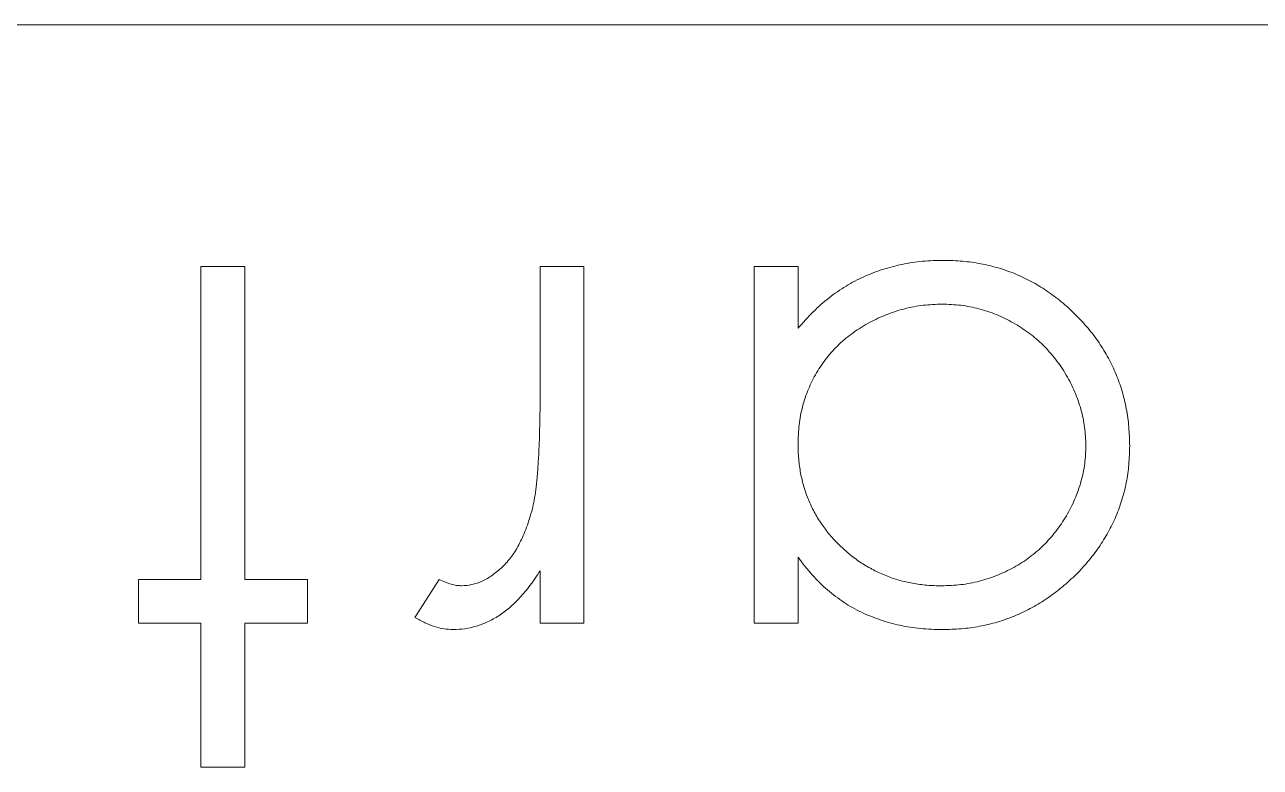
# Model space of a CAD drawing. Header units: millimetres. Extents: x 0 to 276, y 0 to 293.
# Drawn here: x 99.05 to 107.91, y 187.68 to 193 of the extents above; entities that cross this region are included whole.
import ezdxf

# ---------------------------------------------------------------- set-up
doc = ezdxf.new("R2010")
doc.units = ezdxf.units.MM

msp = doc.modelspace()

# ---------------------------------------------------------------- linework, layer by layer
at = {"color": 1, "linetype": 'Continuous', "lineweight": 0}
msp.add_line((3, 193), (273, 193), dxfattribs=at)
at = {"color": 18, "linetype": 'Continuous', "lineweight": 15, "true_color": 0x000000}
for p, q in [((100.3159, 191.2659), (100.63, 191.2659)), ((100.3159, 189.0223), (100.3159, 191.2659)), ((100.3159, 191.2659), (100.63, 191.2659)), ((100.3159, 189.0223), (100.3159, 191.2659)), ((100.3159, 191.2659), (100.63, 191.2659)), ((100.3159, 189.0223), (100.3159, 191.2659)), ((100.3159, 191.2659), (100.63, 191.2659)), ((100.3159, 189.0223), (100.3159, 191.2659)), ((100.63, 191.2659), (100.63, 189.0223)), ((100.63, 191.2659), (100.63, 189.0223)), ((100.63, 191.2659), (100.63, 189.0223)), ((100.63, 191.2659), (100.63, 189.0223)), ((102.748, 190.4063), (102.748, 191.2659)), ((102.748, 191.2659), (103.0621, 191.2659)), ((102.748, 190.4063), (102.748, 191.2659)), ((102.748, 191.2659), (103.0621, 191.2659)), ((102.748, 190.4063), (102.748, 191.2659)), ((102.748, 191.2659), (103.0621, 191.2659)), ((102.748, 190.4063), (102.748, 191.2659)), ((102.748, 191.2659), (103.0621, 191.2659)), ((103.0621, 191.2659), (103.0621, 188.7082)), ((103.0621, 191.2659), (103.0621, 188.7082)), ((103.0621, 191.2659), (103.0621, 188.7082)), ((103.0621, 191.2659), (103.0621, 188.7082)), ((104.2826, 191.2659), (104.5967, 191.2659)), ((104.2826, 188.7082), (104.2826, 191.2659)), ((104.2826, 191.2659), (104.5967, 191.2659)), ((104.2826, 188.7082), (104.2826, 191.2659)), ((104.2826, 191.2659), (104.5967, 191.2659)), ((104.2826, 188.7082), (104.2826, 191.2659)), ((104.2826, 191.2659), (104.5967, 191.2659)), ((104.2826, 188.7082), (104.2826, 191.2659)), ((104.5967, 191.2659), (104.5967, 190.8234)), ((104.5967, 191.2659), (104.5967, 190.8234)), ((104.5967, 191.2659), (104.5967, 190.8234)), ((104.5967, 191.2659), (104.5967, 190.8234)), ((104.5967, 189.1814), (104.5967, 188.7082)), ((104.5967, 189.1814), (104.5967, 188.7082)), ((104.5967, 189.1814), (104.5967, 188.7082)), ((104.5967, 189.1814), (104.5967, 188.7082)), ((102.748, 188.7082), (102.748, 189.0847)), ((102.748, 188.7082), (102.748, 189.0847)), ((102.748, 188.7082), (102.748, 189.0847)), ((102.748, 188.7082), (102.748, 189.0847)), ((99.8672, 189.0223), (100.3159, 189.0223)), ((99.8672, 188.7082), (99.8672, 189.0223)), ((99.8672, 189.0223), (100.3159, 189.0223)), ((99.8672, 188.7082), (99.8672, 189.0223)), ((99.8672, 189.0223), (100.3159, 189.0223)), ((99.8672, 188.7082), (99.8672, 189.0223)), ((99.8672, 189.0223), (100.3159, 189.0223)), ((99.8672, 188.7082), (99.8672, 189.0223)), ((100.63, 189.0223), (101.0787, 189.0223)), ((100.63, 189.0223), (101.0787, 189.0223)), ((100.63, 189.0223), (101.0787, 189.0223)), ((100.63, 189.0223), (101.0787, 189.0223)), ((101.0787, 189.0223), (101.0787, 188.7082)), ((101.0787, 189.0223), (101.0787, 188.7082)), ((101.0787, 189.0223), (101.0787, 188.7082)), ((101.0787, 189.0223), (101.0787, 188.7082)), ((101.8505, 188.7509), (102.023, 189.023)), ((101.8505, 188.7509), (102.023, 189.023)), ((101.8505, 188.7509), (102.023, 189.023)), ((101.8505, 188.7509), (102.023, 189.023)), ((100.3159, 188.7082), (99.8672, 188.7082)), ((100.3159, 188.7082), (99.8672, 188.7082)), ((100.3159, 188.7082), (99.8672, 188.7082)), ((100.3159, 188.7082), (99.8672, 188.7082)), ((100.3159, 187.6761), (100.3159, 188.7082)), ((100.3159, 187.6761), (100.3159, 188.7082)), ((100.3159, 187.6761), (100.3159, 188.7082)), ((100.3159, 187.6761), (100.3159, 188.7082)), ((100.63, 188.7082), (100.63, 187.6761)), ((101.0787, 188.7082), (100.63, 188.7082)), ((100.63, 188.7082), (100.63, 187.6761)), ((101.0787, 188.7082), (100.63, 188.7082)), ((100.63, 188.7082), (100.63, 187.6761)), ((101.0787, 188.7082), (100.63, 188.7082)), ((100.63, 188.7082), (100.63, 187.6761)), ((101.0787, 188.7082), (100.63, 188.7082)), ((103.0621, 188.7082), (102.748, 188.7082)), ((103.0621, 188.7082), (102.748, 188.7082)), ((103.0621, 188.7082), (102.748, 188.7082)), ((103.0621, 188.7082), (102.748, 188.7082)), ((104.5967, 188.7082), (104.2826, 188.7082)), ((104.5967, 188.7082), (104.2826, 188.7082)), ((104.5967, 188.7082), (104.2826, 188.7082)), ((104.5967, 188.7082), (104.2826, 188.7082)), ((100.63, 187.6761), (100.3159, 187.6761)), ((100.63, 187.6761), (100.3159, 187.6761)), ((100.63, 187.6761), (100.3159, 187.6761)), ((100.63, 187.6761), (100.3159, 187.6761))]:
    msp.add_line(p, q, dxfattribs=at)
for points, knots in [([(104.5967, 190.8234), (104.6321, 190.8635), (104.7012, 190.9416), (104.8167, 191.0437), (104.939, 191.1281), (105.0677, 191.1962), (105.2026, 191.2474), (105.3435, 191.2838), (105.4903, 191.3072), (105.5905, 191.3095), (105.6413, 191.3107)], [0, 0, 0, 0, 0.134298, 0.262085, 0.38627, 0.507165, 0.6273, 0.748145, 0.87237, 1, 1, 1, 1]), ([(104.5967, 190.8234), (104.6321, 190.8635), (104.7012, 190.9416), (104.8167, 191.0437), (104.939, 191.1281), (105.0677, 191.1962), (105.2026, 191.2474), (105.3435, 191.2838), (105.4903, 191.3072), (105.5905, 191.3095), (105.6413, 191.3107)], [0, 0, 0, 0, 0.134298, 0.262085, 0.38627, 0.507165, 0.6273, 0.748145, 0.87237, 1, 1, 1, 1]), ([(104.5967, 190.8234), (104.6321, 190.8635), (104.7012, 190.9416), (104.8167, 191.0437), (104.939, 191.1281), (105.0677, 191.1962), (105.2026, 191.2474), (105.3435, 191.2838), (105.4903, 191.3072), (105.5905, 191.3095), (105.6413, 191.3107)], [0, 0, 0, 0, 0.134298, 0.262085, 0.38627, 0.507165, 0.6273, 0.748145, 0.87237, 1, 1, 1, 1]), ([(104.5967, 190.8234), (104.6321, 190.8635), (104.7012, 190.9416), (104.8167, 191.0437), (104.939, 191.1281), (105.0677, 191.1962), (105.2026, 191.2474), (105.3435, 191.2838), (105.4903, 191.3072), (105.5905, 191.3095), (105.6413, 191.3107)], [0, 0, 0, 0, 0.134298, 0.262085, 0.38627, 0.507165, 0.6273, 0.748145, 0.87237, 1, 1, 1, 1]), ([(105.6413, 191.3107), (105.6865, 191.3095), (105.7756, 191.3071), (105.9066, 191.2883), (106.0327, 191.2582), (106.154, 191.2163), (106.2697, 191.1607), (106.3807, 191.0942), (106.4866, 191.0149), (106.5857, 190.9243), (106.6769, 190.8259), (106.7569, 190.721), (106.8237, 190.61), (106.8795, 190.4942), (106.9225, 190.3729), (106.9525, 190.2464), (106.9712, 190.1149), (106.9736, 190.0254), (106.9749, 189.98)], [0, 0, 0, 0, 0.06462, 0.127433, 0.189004, 0.24993, 0.310668, 0.372329, 0.434939, 0.499576, 0.564191, 0.626735, 0.688109, 0.749294, 0.810331, 0.871901, 0.935046, 1, 1, 1, 1]), ([(105.6413, 191.3107), (105.6865, 191.3095), (105.7756, 191.3071), (105.9066, 191.2883), (106.0327, 191.2582), (106.154, 191.2163), (106.2697, 191.1607), (106.3807, 191.0942), (106.4866, 191.0149), (106.5857, 190.9243), (106.6769, 190.8259), (106.7569, 190.721), (106.8237, 190.61), (106.8795, 190.4942), (106.9225, 190.3729), (106.9525, 190.2464), (106.9712, 190.1149), (106.9736, 190.0254), (106.9749, 189.98)], [0, 0, 0, 0, 0.06462, 0.127433, 0.189004, 0.24993, 0.310668, 0.372329, 0.434939, 0.499576, 0.564191, 0.626735, 0.688109, 0.749294, 0.810331, 0.871901, 0.935046, 1, 1, 1, 1]), ([(105.6413, 191.3107), (105.6865, 191.3095), (105.7756, 191.3071), (105.9066, 191.2883), (106.0327, 191.2582), (106.154, 191.2163), (106.2697, 191.1607), (106.3807, 191.0942), (106.4866, 191.0149), (106.5857, 190.9243), (106.6769, 190.8259), (106.7569, 190.721), (106.8237, 190.61), (106.8795, 190.4942), (106.9225, 190.3729), (106.9525, 190.2464), (106.9712, 190.1149), (106.9736, 190.0254), (106.9749, 189.98)], [0, 0, 0, 0, 0.06462, 0.127433, 0.189004, 0.24993, 0.310668, 0.372329, 0.434939, 0.499576, 0.564191, 0.626735, 0.688109, 0.749294, 0.810331, 0.871901, 0.935046, 1, 1, 1, 1]), ([(105.6413, 191.3107), (105.6865, 191.3095), (105.7756, 191.3071), (105.9066, 191.2883), (106.0327, 191.2582), (106.154, 191.2163), (106.2697, 191.1607), (106.3807, 191.0942), (106.4866, 191.0149), (106.5857, 190.9243), (106.6769, 190.8259), (106.7569, 190.721), (106.8237, 190.61), (106.8795, 190.4942), (106.9225, 190.3729), (106.9525, 190.2464), (106.9712, 190.1149), (106.9736, 190.0254), (106.9749, 189.98)], [0, 0, 0, 0, 0.06462, 0.127433, 0.189004, 0.24993, 0.310668, 0.372329, 0.434939, 0.499576, 0.564191, 0.626735, 0.688109, 0.749294, 0.810331, 0.871901, 0.935046, 1, 1, 1, 1]), ([(105.6301, 190.9966), (105.5847, 190.995), (105.4943, 190.9917), (105.3609, 190.9664), (105.2314, 190.9246), (105.1076, 190.8667), (104.9923, 190.795), (104.8888, 190.7109), (104.8012, 190.6132), (104.727, 190.5059), (104.6689, 190.3882), (104.6265, 190.2628), (104.6014, 190.1299), (104.5983, 190.039), (104.5967, 189.9926)], [0, 0, 0, 0, 0.084802, 0.168664, 0.252552, 0.33824, 0.423103, 0.505556, 0.586176, 0.667136, 0.748499, 0.830452, 0.913456, 1, 1, 1, 1]), ([(105.6301, 190.9966), (105.5847, 190.995), (105.4943, 190.9917), (105.3609, 190.9664), (105.2314, 190.9246), (105.1076, 190.8667), (104.9923, 190.795), (104.8888, 190.7109), (104.8012, 190.6132), (104.727, 190.5059), (104.6689, 190.3882), (104.6265, 190.2628), (104.6014, 190.1299), (104.5983, 190.039), (104.5967, 189.9926)], [0, 0, 0, 0, 0.084802, 0.168664, 0.252552, 0.33824, 0.423103, 0.505556, 0.586176, 0.667136, 0.748499, 0.830452, 0.913456, 1, 1, 1, 1]), ([(105.6301, 190.9966), (105.5847, 190.995), (105.4943, 190.9917), (105.3609, 190.9664), (105.2314, 190.9246), (105.1076, 190.8667), (104.9923, 190.795), (104.8888, 190.7109), (104.8012, 190.6132), (104.727, 190.5059), (104.6689, 190.3882), (104.6265, 190.2628), (104.6014, 190.1299), (104.5983, 190.039), (104.5967, 189.9926)], [0, 0, 0, 0, 0.084802, 0.168664, 0.252552, 0.33824, 0.423103, 0.505556, 0.586176, 0.667136, 0.748499, 0.830452, 0.913456, 1, 1, 1, 1]), ([(105.6301, 190.9966), (105.5847, 190.995), (105.4943, 190.9917), (105.3609, 190.9664), (105.2314, 190.9246), (105.1076, 190.8667), (104.9923, 190.795), (104.8888, 190.7109), (104.8012, 190.6132), (104.727, 190.5059), (104.6689, 190.3882), (104.6265, 190.2628), (104.6014, 190.1299), (104.5983, 190.039), (104.5967, 189.9926)], [0, 0, 0, 0, 0.084802, 0.168664, 0.252552, 0.33824, 0.423103, 0.505556, 0.586176, 0.667136, 0.748499, 0.830452, 0.913456, 1, 1, 1, 1]), ([(106.6608, 189.9835), (106.6589, 190.0271), (106.6552, 190.1141), (106.6284, 190.2431), (106.5836, 190.3687), (106.5223, 190.49), (106.4456, 190.6026), (106.3567, 190.7043), (106.2548, 190.7918), (106.1419, 190.865), (106.0213, 190.9242), (105.8944, 190.9654), (105.7637, 190.992), (105.6749, 190.9951), (105.6301, 190.9966)], [0, 0, 0, 0, 0.081589, 0.162859, 0.245484, 0.330807, 0.416493, 0.499893, 0.583048, 0.667158, 0.751312, 0.833785, 0.916256, 1, 1, 1, 1]), ([(106.6608, 189.9835), (106.6589, 190.0271), (106.6552, 190.1141), (106.6284, 190.2431), (106.5836, 190.3687), (106.5223, 190.49), (106.4456, 190.6026), (106.3567, 190.7043), (106.2548, 190.7918), (106.1419, 190.865), (106.0213, 190.9242), (105.8944, 190.9654), (105.7637, 190.992), (105.6749, 190.9951), (105.6301, 190.9966)], [0, 0, 0, 0, 0.081589, 0.162859, 0.245484, 0.330807, 0.416493, 0.499893, 0.583048, 0.667158, 0.751312, 0.833785, 0.916256, 1, 1, 1, 1]), ([(106.6608, 189.9835), (106.6589, 190.0271), (106.6552, 190.1141), (106.6284, 190.2431), (106.5836, 190.3687), (106.5223, 190.49), (106.4456, 190.6026), (106.3567, 190.7043), (106.2548, 190.7918), (106.1419, 190.865), (106.0213, 190.9242), (105.8944, 190.9654), (105.7637, 190.992), (105.6749, 190.9951), (105.6301, 190.9966)], [0, 0, 0, 0, 0.081589, 0.162859, 0.245484, 0.330807, 0.416493, 0.499893, 0.583048, 0.667158, 0.751312, 0.833785, 0.916256, 1, 1, 1, 1]), ([(106.6608, 189.9835), (106.6589, 190.0271), (106.6552, 190.1141), (106.6284, 190.2431), (106.5836, 190.3687), (106.5223, 190.49), (106.4456, 190.6026), (106.3567, 190.7043), (106.2548, 190.7918), (106.1419, 190.865), (106.0213, 190.9242), (105.8944, 190.9654), (105.7637, 190.992), (105.6749, 190.9951), (105.6301, 190.9966)], [0, 0, 0, 0, 0.081589, 0.162859, 0.245484, 0.330807, 0.416493, 0.499893, 0.583048, 0.667158, 0.751312, 0.833785, 0.916256, 1, 1, 1, 1]), ([(102.6919, 189.5285), (102.6966, 189.5487), (102.7071, 189.5937), (102.7173, 189.669), (102.7273, 189.758), (102.7344, 189.861), (102.741, 189.9776), (102.7447, 190.108), (102.7478, 190.2525), (102.7479, 190.3535), (102.748, 190.4063)], [0, 0, 0, 0, 0.070855, 0.156938, 0.2586, 0.375891, 0.508166, 0.656238, 0.820177, 1, 1, 1, 1]), ([(102.6919, 189.5285), (102.6966, 189.5487), (102.7071, 189.5937), (102.7173, 189.669), (102.7273, 189.758), (102.7344, 189.861), (102.741, 189.9776), (102.7447, 190.108), (102.7478, 190.2525), (102.7479, 190.3535), (102.748, 190.4063)], [0, 0, 0, 0, 0.070855, 0.156938, 0.2586, 0.375891, 0.508166, 0.656238, 0.820177, 1, 1, 1, 1]), ([(102.6919, 189.5285), (102.6966, 189.5487), (102.7071, 189.5937), (102.7173, 189.669), (102.7273, 189.758), (102.7344, 189.861), (102.741, 189.9776), (102.7447, 190.108), (102.7478, 190.2525), (102.7479, 190.3535), (102.748, 190.4063)], [0, 0, 0, 0, 0.070855, 0.156938, 0.2586, 0.375891, 0.508166, 0.656238, 0.820177, 1, 1, 1, 1]), ([(102.6919, 189.5285), (102.6966, 189.5487), (102.7071, 189.5937), (102.7173, 189.669), (102.7273, 189.758), (102.7344, 189.861), (102.741, 189.9776), (102.7447, 190.108), (102.7478, 190.2525), (102.7479, 190.3535), (102.748, 190.4063)], [0, 0, 0, 0, 0.070855, 0.156938, 0.2586, 0.375891, 0.508166, 0.656238, 0.820177, 1, 1, 1, 1]), ([(104.5967, 189.9926), (104.5976, 189.9573), (104.5995, 189.8877), (104.6139, 189.7856), (104.6369, 189.6879), (104.6693, 189.5944), (104.7117, 189.5058), (104.763, 189.4213), (104.8239, 189.3415), (104.8935, 189.2673), (104.9696, 189.1997), (105.0502, 189.1393), (105.1362, 189.0897), (105.2261, 189.0487), (105.3201, 189.016), (105.419, 188.9943), (105.5217, 188.9793), (105.5917, 188.978), (105.6273, 188.9774)], [0, 0, 0, 0, 0.065634, 0.129188, 0.191219, 0.251913, 0.312507, 0.373494, 0.435152, 0.498741, 0.562095, 0.624187, 0.685476, 0.746097, 0.807612, 0.869967, 0.933951, 1, 1, 1, 1]), ([(104.5967, 189.9926), (104.5976, 189.9573), (104.5995, 189.8877), (104.6139, 189.7856), (104.6369, 189.6879), (104.6693, 189.5944), (104.7117, 189.5058), (104.763, 189.4213), (104.8239, 189.3415), (104.8935, 189.2673), (104.9696, 189.1997), (105.0502, 189.1393), (105.1362, 189.0897), (105.2261, 189.0487), (105.3201, 189.016), (105.419, 188.9943), (105.5217, 188.9793), (105.5917, 188.978), (105.6273, 188.9774)], [0, 0, 0, 0, 0.065634, 0.129188, 0.191219, 0.251913, 0.312507, 0.373494, 0.435152, 0.498741, 0.562095, 0.624187, 0.685476, 0.746097, 0.807612, 0.869967, 0.933951, 1, 1, 1, 1]), ([(104.5967, 189.9926), (104.5976, 189.9573), (104.5995, 189.8877), (104.6139, 189.7856), (104.6369, 189.6879), (104.6693, 189.5944), (104.7117, 189.5058), (104.763, 189.4213), (104.8239, 189.3415), (104.8935, 189.2673), (104.9696, 189.1997), (105.0502, 189.1393), (105.1362, 189.0897), (105.2261, 189.0487), (105.3201, 189.016), (105.419, 188.9943), (105.5217, 188.9793), (105.5917, 188.978), (105.6273, 188.9774)], [0, 0, 0, 0, 0.065634, 0.129188, 0.191219, 0.251913, 0.312507, 0.373494, 0.435152, 0.498741, 0.562095, 0.624187, 0.685476, 0.746097, 0.807612, 0.869967, 0.933951, 1, 1, 1, 1]), ([(104.5967, 189.9926), (104.5976, 189.9573), (104.5995, 189.8877), (104.6139, 189.7856), (104.6369, 189.6879), (104.6693, 189.5944), (104.7117, 189.5058), (104.763, 189.4213), (104.8239, 189.3415), (104.8935, 189.2673), (104.9696, 189.1997), (105.0502, 189.1393), (105.1362, 189.0897), (105.2261, 189.0487), (105.3201, 189.016), (105.419, 188.9943), (105.5217, 188.9793), (105.5917, 188.978), (105.6273, 188.9774)], [0, 0, 0, 0, 0.065634, 0.129188, 0.191219, 0.251913, 0.312507, 0.373494, 0.435152, 0.498741, 0.562095, 0.624187, 0.685476, 0.746097, 0.807612, 0.869967, 0.933951, 1, 1, 1, 1]), ([(105.6273, 188.9774), (105.6732, 188.979), (105.7639, 188.9822), (105.8969, 189.0074), (106.0242, 189.0493), (106.1452, 189.1066), (106.2578, 189.1786), (106.3585, 189.2657), (106.4481, 189.3656), (106.5234, 189.4777), (106.5848, 189.5979), (106.6279, 189.7235), (106.6564, 189.8523), (106.6593, 189.9396), (106.6608, 189.9835)], [0, 0, 0, 0, 0.085921, 0.169593, 0.252476, 0.336244, 0.419505, 0.502036, 0.584775, 0.669846, 0.754185, 0.836658, 0.91801, 1, 1, 1, 1]), ([(105.6273, 188.9774), (105.6732, 188.979), (105.7639, 188.9822), (105.8969, 189.0074), (106.0242, 189.0493), (106.1452, 189.1066), (106.2578, 189.1786), (106.3585, 189.2657), (106.4481, 189.3656), (106.5234, 189.4777), (106.5848, 189.5979), (106.6279, 189.7235), (106.6564, 189.8523), (106.6593, 189.9396), (106.6608, 189.9835)], [0, 0, 0, 0, 0.085921, 0.169593, 0.252476, 0.336244, 0.419505, 0.502036, 0.584775, 0.669846, 0.754185, 0.836658, 0.91801, 1, 1, 1, 1]), ([(105.6273, 188.9774), (105.6732, 188.979), (105.7639, 188.9822), (105.8969, 189.0074), (106.0242, 189.0493), (106.1452, 189.1066), (106.2578, 189.1786), (106.3585, 189.2657), (106.4481, 189.3656), (106.5234, 189.4777), (106.5848, 189.5979), (106.6279, 189.7235), (106.6564, 189.8523), (106.6593, 189.9396), (106.6608, 189.9835)], [0, 0, 0, 0, 0.085921, 0.169593, 0.252476, 0.336244, 0.419505, 0.502036, 0.584775, 0.669846, 0.754185, 0.836658, 0.91801, 1, 1, 1, 1]), ([(105.6273, 188.9774), (105.6732, 188.979), (105.7639, 188.9822), (105.8969, 189.0074), (106.0242, 189.0493), (106.1452, 189.1066), (106.2578, 189.1786), (106.3585, 189.2657), (106.4481, 189.3656), (106.5234, 189.4777), (106.5848, 189.5979), (106.6279, 189.7235), (106.6564, 189.8523), (106.6593, 189.9396), (106.6608, 189.9835)], [0, 0, 0, 0, 0.085921, 0.169593, 0.252476, 0.336244, 0.419505, 0.502036, 0.584775, 0.669846, 0.754185, 0.836658, 0.91801, 1, 1, 1, 1]), ([(106.9749, 189.98), (106.9736, 189.9355), (106.9711, 189.8476), (106.9527, 189.7184), (106.9217, 189.5938), (106.8781, 189.4745), (106.8223, 189.3601), (106.7543, 189.2507), (106.6743, 189.146), (106.5821, 189.0483), (106.4821, 188.9581), (106.3752, 188.8797), (106.264, 188.8119), (106.1467, 188.7583), (106.0252, 188.7149), (105.8982, 188.6848), (105.7664, 188.6672), (105.6769, 188.6646), (105.6315, 188.6633)], [0, 0, 0, 0, 0.063775, 0.126079, 0.186904, 0.247574, 0.308003, 0.369132, 0.432033, 0.496791, 0.561611, 0.624914, 0.686726, 0.748079, 0.809582, 0.871631, 0.934886, 1, 1, 1, 1]), ([(106.9749, 189.98), (106.9736, 189.9355), (106.9711, 189.8476), (106.9527, 189.7184), (106.9217, 189.5938), (106.8781, 189.4745), (106.8223, 189.3601), (106.7543, 189.2507), (106.6743, 189.146), (106.5821, 189.0483), (106.4821, 188.9581), (106.3752, 188.8797), (106.264, 188.8119), (106.1467, 188.7583), (106.0252, 188.7149), (105.8982, 188.6848), (105.7664, 188.6672), (105.6769, 188.6646), (105.6315, 188.6633)], [0, 0, 0, 0, 0.063775, 0.126079, 0.186904, 0.247574, 0.308003, 0.369132, 0.432033, 0.496791, 0.561611, 0.624914, 0.686726, 0.748079, 0.809582, 0.871631, 0.934886, 1, 1, 1, 1]), ([(106.9749, 189.98), (106.9736, 189.9355), (106.9711, 189.8476), (106.9527, 189.7184), (106.9217, 189.5938), (106.8781, 189.4745), (106.8223, 189.3601), (106.7543, 189.2507), (106.6743, 189.146), (106.5821, 189.0483), (106.4821, 188.9581), (106.3752, 188.8797), (106.264, 188.8119), (106.1467, 188.7583), (106.0252, 188.7149), (105.8982, 188.6848), (105.7664, 188.6672), (105.6769, 188.6646), (105.6315, 188.6633)], [0, 0, 0, 0, 0.063775, 0.126079, 0.186904, 0.247574, 0.308003, 0.369132, 0.432033, 0.496791, 0.561611, 0.624914, 0.686726, 0.748079, 0.809582, 0.871631, 0.934886, 1, 1, 1, 1]), ([(106.9749, 189.98), (106.9736, 189.9355), (106.9711, 189.8476), (106.9527, 189.7184), (106.9217, 189.5938), (106.8781, 189.4745), (106.8223, 189.3601), (106.7543, 189.2507), (106.6743, 189.146), (106.5821, 189.0483), (106.4821, 188.9581), (106.3752, 188.8797), (106.264, 188.8119), (106.1467, 188.7583), (106.0252, 188.7149), (105.8982, 188.6848), (105.7664, 188.6672), (105.6769, 188.6646), (105.6315, 188.6633)], [0, 0, 0, 0, 0.063775, 0.126079, 0.186904, 0.247574, 0.308003, 0.369132, 0.432033, 0.496791, 0.561611, 0.624914, 0.686726, 0.748079, 0.809582, 0.871631, 0.934886, 1, 1, 1, 1]), ([(102.1835, 188.9774), (102.2088, 188.9791), (102.2602, 188.9825), (102.3357, 189.0094), (102.4089, 189.053), (102.4671, 189.1012), (102.5121, 189.1478), (102.5443, 189.1884), (102.5737, 189.234), (102.6019, 189.2837), (102.6276, 189.3385), (102.6515, 189.3977), (102.6732, 189.4614), (102.6855, 189.5057), (102.6919, 189.5285)], [0, 0, 0, 0, 0.093807, 0.191338, 0.295191, 0.410312, 0.47193, 0.536425, 0.603119, 0.674118, 0.749332, 0.828283, 0.91204, 1, 1, 1, 1]), ([(102.1835, 188.9774), (102.2088, 188.9791), (102.2602, 188.9825), (102.3357, 189.0094), (102.4089, 189.053), (102.4671, 189.1012), (102.5121, 189.1478), (102.5443, 189.1884), (102.5737, 189.234), (102.6019, 189.2837), (102.6276, 189.3385), (102.6515, 189.3977), (102.6732, 189.4614), (102.6855, 189.5057), (102.6919, 189.5285)], [0, 0, 0, 0, 0.093807, 0.191338, 0.295191, 0.410312, 0.47193, 0.536425, 0.603119, 0.674118, 0.749332, 0.828283, 0.91204, 1, 1, 1, 1]), ([(102.1835, 188.9774), (102.2088, 188.9791), (102.2602, 188.9825), (102.3357, 189.0094), (102.4089, 189.053), (102.4671, 189.1012), (102.5121, 189.1478), (102.5443, 189.1884), (102.5737, 189.234), (102.6019, 189.2837), (102.6276, 189.3385), (102.6515, 189.3977), (102.6732, 189.4614), (102.6855, 189.5057), (102.6919, 189.5285)], [0, 0, 0, 0, 0.093807, 0.191338, 0.295191, 0.410312, 0.47193, 0.536425, 0.603119, 0.674118, 0.749332, 0.828283, 0.91204, 1, 1, 1, 1]), ([(102.1835, 188.9774), (102.2088, 188.9791), (102.2602, 188.9825), (102.3357, 189.0094), (102.4089, 189.053), (102.4671, 189.1012), (102.5121, 189.1478), (102.5443, 189.1884), (102.5737, 189.234), (102.6019, 189.2837), (102.6276, 189.3385), (102.6515, 189.3977), (102.6732, 189.4614), (102.6855, 189.5057), (102.6919, 189.5285)], [0, 0, 0, 0, 0.093807, 0.191338, 0.295191, 0.410312, 0.47193, 0.536425, 0.603119, 0.674118, 0.749332, 0.828283, 0.91204, 1, 1, 1, 1]), ([(105.6315, 188.6633), (105.5793, 188.6647), (105.477, 188.6675), (105.3272, 188.691), (105.1856, 188.7306), (105.0509, 188.7846), (104.9238, 188.8562), (104.8053, 188.9466), (104.6942, 189.0551), (104.6298, 189.1385), (104.5967, 189.1814)], [0, 0, 0, 0, 0.129862, 0.254654, 0.376015, 0.495255, 0.614798, 0.738106, 0.865196, 1, 1, 1, 1]), ([(105.6315, 188.6633), (105.5793, 188.6647), (105.477, 188.6675), (105.3272, 188.691), (105.1856, 188.7306), (105.0509, 188.7846), (104.9238, 188.8562), (104.8053, 188.9466), (104.6942, 189.0551), (104.6298, 189.1385), (104.5967, 189.1814)], [0, 0, 0, 0, 0.129862, 0.254654, 0.376015, 0.495255, 0.614798, 0.738106, 0.865196, 1, 1, 1, 1]), ([(105.6315, 188.6633), (105.5793, 188.6647), (105.477, 188.6675), (105.3272, 188.691), (105.1856, 188.7306), (105.0509, 188.7846), (104.9238, 188.8562), (104.8053, 188.9466), (104.6942, 189.0551), (104.6298, 189.1385), (104.5967, 189.1814)], [0, 0, 0, 0, 0.129862, 0.254654, 0.376015, 0.495255, 0.614798, 0.738106, 0.865196, 1, 1, 1, 1]), ([(105.6315, 188.6633), (105.5793, 188.6647), (105.477, 188.6675), (105.3272, 188.691), (105.1856, 188.7306), (105.0509, 188.7846), (104.9238, 188.8562), (104.8053, 188.9466), (104.6942, 189.0551), (104.6298, 189.1385), (104.5967, 189.1814)], [0, 0, 0, 0, 0.129862, 0.254654, 0.376015, 0.495255, 0.614798, 0.738106, 0.865196, 1, 1, 1, 1]), ([(102.748, 189.0847), (102.7248, 189.0496), (102.6804, 188.9826), (102.6067, 188.8939), (102.5312, 188.8205), (102.4535, 188.762), (102.3732, 188.7182), (102.2918, 188.6861), (102.2083, 188.6671), (102.1521, 188.6646), (102.124, 188.6633)], [0, 0, 0, 0, 0.160059, 0.306112, 0.438367, 0.560541, 0.675317, 0.786114, 0.892842, 1, 1, 1, 1]), ([(102.748, 189.0847), (102.7248, 189.0496), (102.6804, 188.9826), (102.6067, 188.8939), (102.5312, 188.8205), (102.4535, 188.762), (102.3732, 188.7182), (102.2918, 188.6861), (102.2083, 188.6671), (102.1521, 188.6646), (102.124, 188.6633)], [0, 0, 0, 0, 0.160059, 0.306112, 0.438367, 0.560541, 0.675317, 0.786114, 0.892842, 1, 1, 1, 1]), ([(102.748, 189.0847), (102.7248, 189.0496), (102.6804, 188.9826), (102.6067, 188.8939), (102.5312, 188.8205), (102.4535, 188.762), (102.3732, 188.7182), (102.2918, 188.6861), (102.2083, 188.6671), (102.1521, 188.6646), (102.124, 188.6633)], [0, 0, 0, 0, 0.160059, 0.306112, 0.438367, 0.560541, 0.675317, 0.786114, 0.892842, 1, 1, 1, 1]), ([(102.748, 189.0847), (102.7248, 189.0496), (102.6804, 188.9826), (102.6067, 188.8939), (102.5312, 188.8205), (102.4535, 188.762), (102.3732, 188.7182), (102.2918, 188.6861), (102.2083, 188.6671), (102.1521, 188.6646), (102.124, 188.6633)], [0, 0, 0, 0, 0.160059, 0.306112, 0.438367, 0.560541, 0.675317, 0.786114, 0.892842, 1, 1, 1, 1]), ([(102.023, 189.023), (102.0381, 189.0162), (102.0668, 189.0034), (102.1087, 188.9883), (102.1474, 188.9794), (102.1721, 188.978), (102.1835, 188.9774)], [0, 0, 0, 0, 0.295139, 0.56023, 0.794983, 1, 1, 1, 1]), ([(102.023, 189.023), (102.0381, 189.0162), (102.0668, 189.0034), (102.1087, 188.9883), (102.1474, 188.9794), (102.1721, 188.978), (102.1835, 188.9774)], [0, 0, 0, 0, 0.295139, 0.56023, 0.794983, 1, 1, 1, 1]), ([(102.023, 189.023), (102.0381, 189.0162), (102.0668, 189.0034), (102.1087, 188.9883), (102.1474, 188.9794), (102.1721, 188.978), (102.1835, 188.9774)], [0, 0, 0, 0, 0.295139, 0.56023, 0.794983, 1, 1, 1, 1]), ([(102.023, 189.023), (102.0381, 189.0162), (102.0668, 189.0034), (102.1087, 188.9883), (102.1474, 188.9794), (102.1721, 188.978), (102.1835, 188.9774)], [0, 0, 0, 0, 0.295139, 0.56023, 0.794983, 1, 1, 1, 1]), ([(102.124, 188.6633), (102.1021, 188.6645), (102.0572, 188.6669), (101.9892, 188.6841), (101.9192, 188.7116), (101.8741, 188.7375), (101.8505, 188.7509)], [0, 0, 0, 0, 0.225278, 0.463523, 0.720324, 1, 1, 1, 1]), ([(102.124, 188.6633), (102.1021, 188.6645), (102.0572, 188.6669), (101.9892, 188.6841), (101.9192, 188.7116), (101.8741, 188.7375), (101.8505, 188.7509)], [0, 0, 0, 0, 0.225278, 0.463523, 0.720324, 1, 1, 1, 1]), ([(102.124, 188.6633), (102.1021, 188.6645), (102.0572, 188.6669), (101.9892, 188.6841), (101.9192, 188.7116), (101.8741, 188.7375), (101.8505, 188.7509)], [0, 0, 0, 0, 0.225278, 0.463523, 0.720324, 1, 1, 1, 1]), ([(102.124, 188.6633), (102.1021, 188.6645), (102.0572, 188.6669), (101.9892, 188.6841), (101.9192, 188.7116), (101.8741, 188.7375), (101.8505, 188.7509)], [0, 0, 0, 0, 0.225278, 0.463523, 0.720324, 1, 1, 1, 1])]:
    msp.add_open_spline(points, degree=3, knots=knots, dxfattribs=at)

doc.saveas('drawing.dxf')
